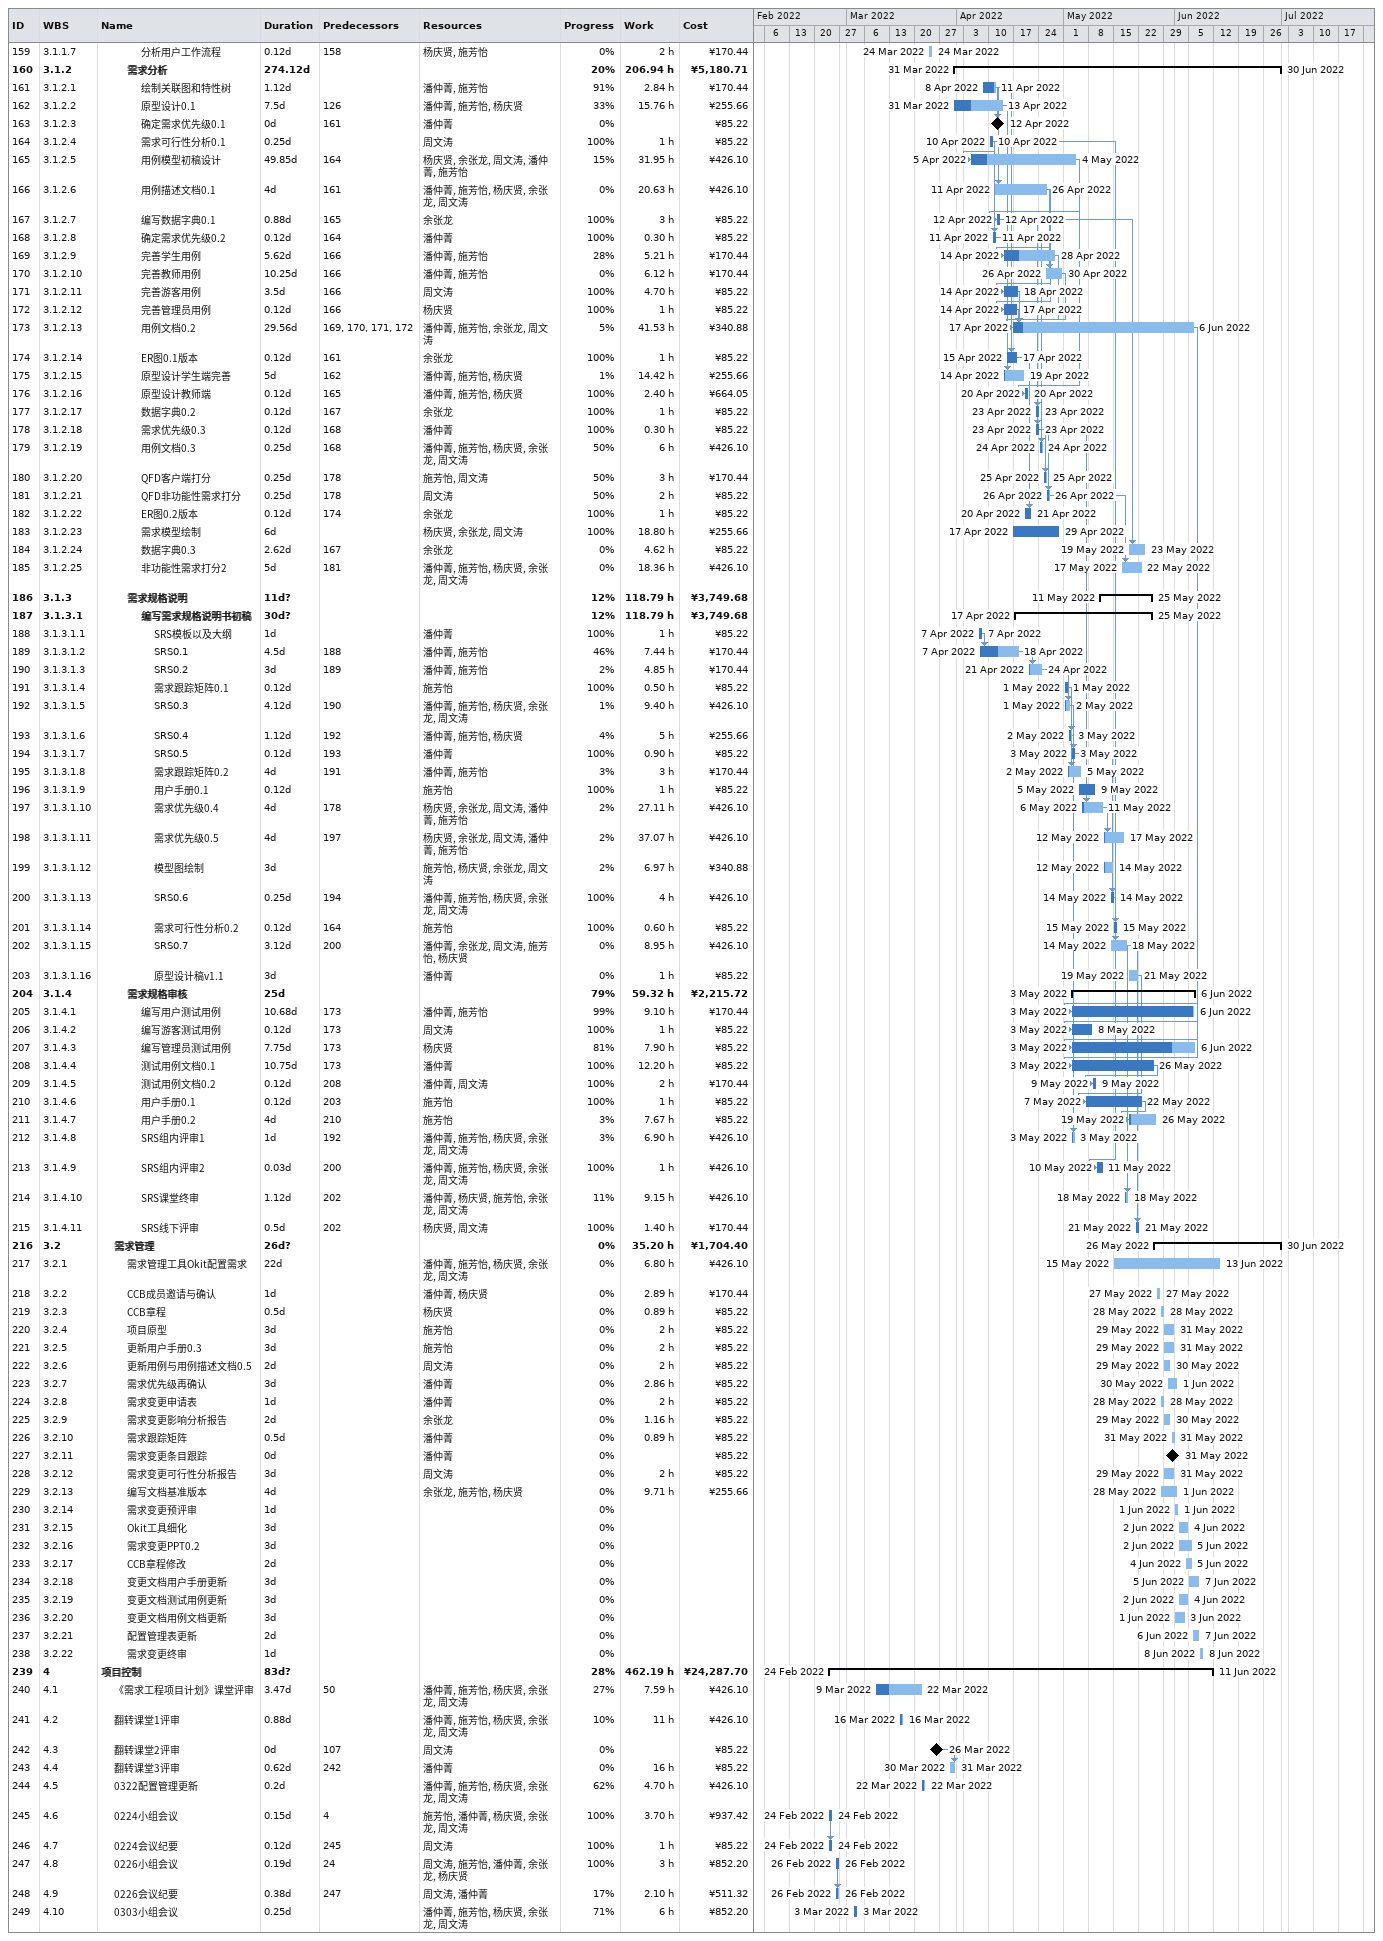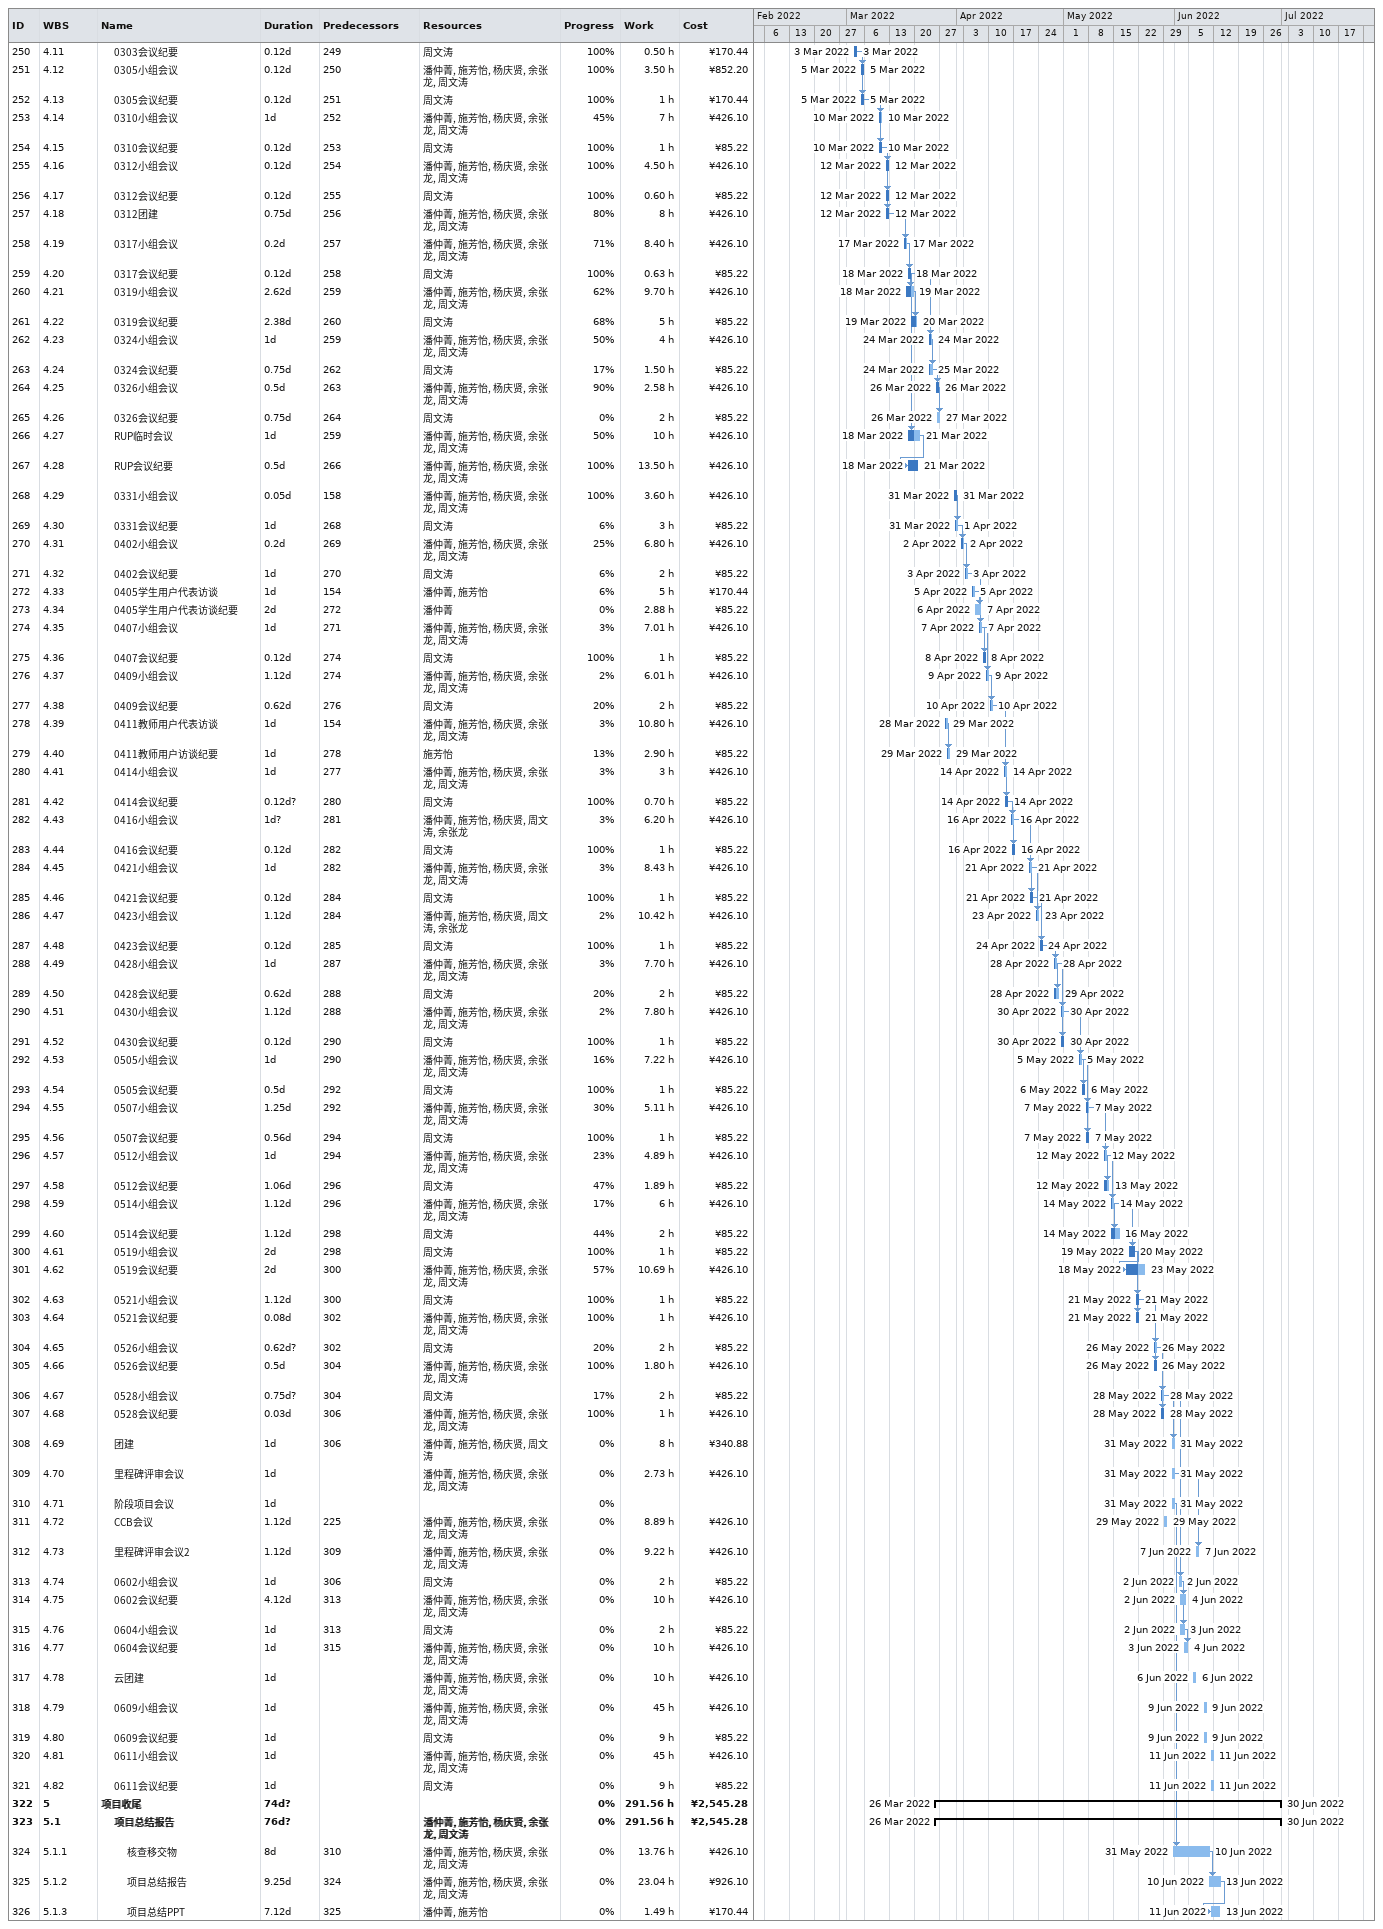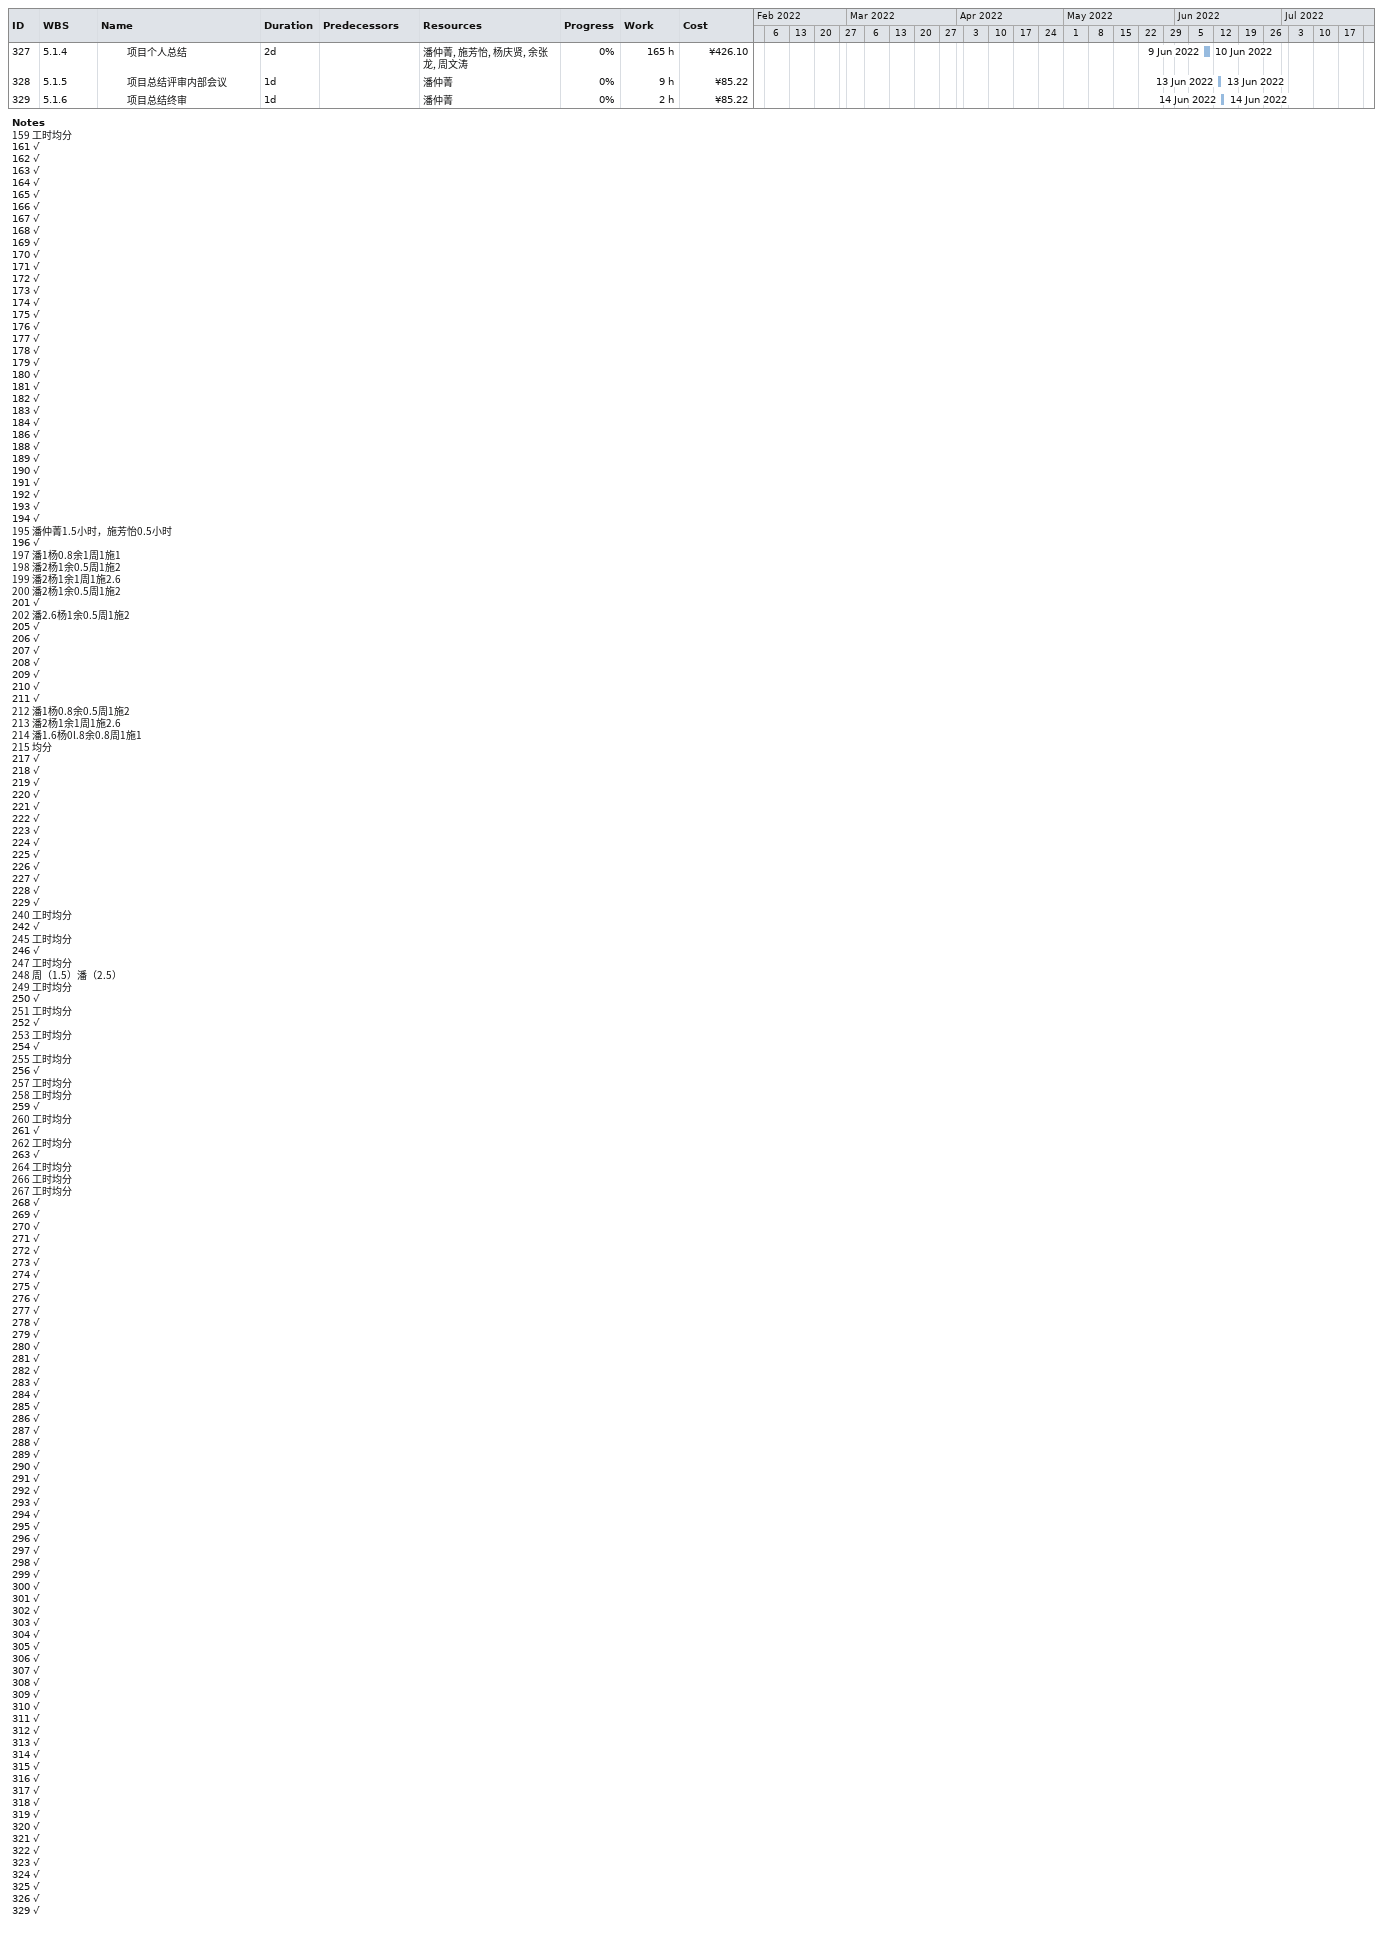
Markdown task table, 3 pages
| ID | WBS | Task | Duration | Start | Finish | Predecessors | Resources | % complete | Work (h) | Cost (¥) |
|---|---|---|---|---|---|---|---|---|---|---|
| 159 | 3.1.1.7 | 分析用户工作流程 | 0.12d | 2022-03-24 | 2022-03-24 | 158 | 杨庆贤, 施芳怡 | 0 | 2 | 170.44 |
| 160 | 3.1.2 | **需求分析** | 274.12d | 2022-03-31 | 2022-06-30 |  |  | 20 | 206.94 | 5180.71 |
| 161 | 3.1.2.1 | 绘制关联图和特性树 | 1.12d | 2022-04-08 | 2022-04-11 |  | 潘仲菁, 施芳怡 | 91 | 2.84 | 170.44 |
| 162 | 3.1.2.2 | 原型设计0.1 | 7.5d | 2022-03-31 | 2022-04-13 | 126 | 潘仲菁, 施芳怡, 杨庆贤 | 33 | 15.76 | 255.66 |
| 163 | 3.1.2.3 | 确定需求优先级0.1 | 0d | 2022-04-12 | 2022-04-12 | 161 | 潘仲菁 | 0 |  | 85.22 |
| 164 | 3.1.2.4 | 需求可行性分析0.1 | 0.25d | 2022-04-10 | 2022-04-10 |  | 周文涛 | 100 | 1 | 85.22 |
| 165 | 3.1.2.5 | 用例模型初稿设计 | 49.85d | 2022-04-05 | 2022-05-04 | 164 | 杨庆贤, 余张龙, 周文涛, 潘仲菁, 施芳怡 | 15 | 31.95 | 426.10 |
| 166 | 3.1.2.6 | 用例描述文档0.1 | 4d | 2022-04-11 | 2022-04-26 | 161 | 潘仲菁, 施芳怡, 杨庆贤, 余张龙, 周文涛 | 0 | 20.63 | 426.10 |
| 167 | 3.1.2.7 | 编写数据字典0.1 | 0.88d | 2022-04-12 | 2022-04-12 | 165 | 余张龙 | 100 | 3 | 85.22 |
| 168 | 3.1.2.8 | 确定需求优先级0.2 | 0.12d | 2022-04-11 | 2022-04-11 | 164 | 潘仲菁 | 100 | 0.30 | 85.22 |
| 169 | 3.1.2.9 | 完善学生用例 | 5.62d | 2022-04-14 | 2022-04-28 | 166 | 潘仲菁, 施芳怡 | 28 | 5.21 | 170.44 |
| 170 | 3.1.2.10 | 完善教师用例 | 10.25d | 2022-04-26 | 2022-04-30 | 166 | 潘仲菁, 施芳怡 | 0 | 6.12 | 170.44 |
| 171 | 3.1.2.11 | 完善游客用例 | 3.5d | 2022-04-14 | 2022-04-18 | 166 | 周文涛 | 100 | 4.70 | 85.22 |
| 172 | 3.1.2.12 | 完善管理员用例 | 0.12d | 2022-04-14 | 2022-04-17 | 166 | 杨庆贤 | 100 | 1 | 85.22 |
| 173 | 3.1.2.13 | 用例文档0.2 | 29.56d | 2022-04-17 | 2022-06-06 | 169, 170, 171, 172 | 潘仲菁, 施芳怡, 余张龙, 周文涛 | 5 | 41.53 | 340.88 |
| 174 | 3.1.2.14 | ER图0.1版本 | 0.12d | 2022-04-15 | 2022-04-17 | 161 | 余张龙 | 100 | 1 | 85.22 |
| 175 | 3.1.2.15 | 原型设计学生端完善 | 5d | 2022-04-14 | 2022-04-19 | 162 | 潘仲菁, 施芳怡, 杨庆贤 | 1 | 14.42 | 255.66 |
| 176 | 3.1.2.16 | 原型设计教师端 | 0.12d | 2022-04-20 | 2022-04-20 | 165 | 潘仲菁, 施芳怡, 杨庆贤 | 100 | 2.40 | 664.05 |
| 177 | 3.1.2.17 | 数据字典0.2 | 0.12d | 2022-04-23 | 2022-04-23 | 167 | 余张龙 | 100 | 1 | 85.22 |
| 178 | 3.1.2.18 | 需求优先级0.3 | 0.12d | 2022-04-23 | 2022-04-23 | 168 | 潘仲菁 | 100 | 0.30 | 85.22 |
| 179 | 3.1.2.19 | 用例文档0.3 | 0.25d | 2022-04-24 | 2022-04-24 | 168 | 潘仲菁, 施芳怡, 杨庆贤, 余张龙, 周文涛 | 50 | 6 | 426.10 |
| 180 | 3.1.2.20 | QFD客户端打分 | 0.25d | 2022-04-25 | 2022-04-25 | 178 | 施芳怡, 周文涛 | 50 | 3 | 170.44 |
| 181 | 3.1.2.21 | QFD非功能性需求打分 | 0.25d | 2022-04-26 | 2022-04-26 | 178 | 周文涛 | 50 | 2 | 85.22 |
| 182 | 3.1.2.22 | ER图0.2版本 | 0.12d | 2022-04-20 | 2022-04-21 | 174 | 余张龙 | 100 | 1 | 85.22 |
| 183 | 3.1.2.23 | 需求模型绘制 | 6d | 2022-04-17 | 2022-04-29 |  | 杨庆贤, 余张龙, 周文涛 | 100 | 18.80 | 255.66 |
| 184 | 3.1.2.24 | 数据字典0.3 | 2.62d | 2022-05-19 | 2022-05-23 | 167 | 余张龙 | 0 | 4.62 | 85.22 |
| 185 | 3.1.2.25 | 非功能性需求打分2 | 5d | 2022-05-17 | 2022-05-22 | 181 | 潘仲菁, 施芳怡, 杨庆贤, 余张龙, 周文涛 | 0 | 18.36 | 426.10 |
| 186 | 3.1.3 | **需求规格说明** | 11d? | 2022-05-11 | 2022-05-25 |  |  | 12 | 118.79 | 3749.68 |
| 187 | 3.1.3.1 | **编写需求规格说明书初稿** | 30d? | 2022-04-17 | 2022-05-25 |  |  | 12 | 118.79 | 3749.68 |
| 188 | 3.1.3.1.1 | SRS模板以及大纲 | 1d | 2022-04-07 | 2022-04-07 |  | 潘仲菁 | 100 | 1 | 85.22 |
| 189 | 3.1.3.1.2 | SRS0.1 | 4.5d | 2022-04-07 | 2022-04-18 | 188 | 潘仲菁, 施芳怡 | 46 | 7.44 | 170.44 |
| 190 | 3.1.3.1.3 | SRS0.2 | 3d | 2022-04-21 | 2022-04-24 | 189 | 潘仲菁, 施芳怡 | 2 | 4.85 | 170.44 |
| 191 | 3.1.3.1.4 | 需求跟踪矩阵0.1 | 0.12d | 2022-05-01 | 2022-05-01 |  | 施芳怡 | 100 | 0.50 | 85.22 |
| 192 | 3.1.3.1.5 | SRS0.3 | 4.12d | 2022-05-01 | 2022-05-02 | 190 | 潘仲菁, 施芳怡, 杨庆贤, 余张龙, 周文涛 | 1 | 9.40 | 426.10 |
| 193 | 3.1.3.1.6 | SRS0.4 | 1.12d | 2022-05-02 | 2022-05-03 | 192 | 潘仲菁, 施芳怡, 杨庆贤 | 4 | 5 | 255.66 |
| 194 | 3.1.3.1.7 | SRS0.5 | 0.12d | 2022-05-03 | 2022-05-03 | 193 | 潘仲菁 | 100 | 0.90 | 85.22 |
| 195 | 3.1.3.1.8 | 需求跟踪矩阵0.2 | 4d | 2022-05-02 | 2022-05-05 | 191 | 潘仲菁, 施芳怡 | 3 | 3 | 170.44 |
| 196 | 3.1.3.1.9 | 用户手册0.1 | 0.12d | 2022-05-05 | 2022-05-09 |  | 施芳怡 | 100 | 1 | 85.22 |
| 197 | 3.1.3.1.10 | 需求优先级0.4 | 4d | 2022-05-06 | 2022-05-11 | 178 | 杨庆贤, 余张龙, 周文涛, 潘仲菁, 施芳怡 | 2 | 27.11 | 426.10 |
| 198 | 3.1.3.1.11 | 需求优先级0.5 | 4d | 2022-05-12 | 2022-05-17 | 197 | 杨庆贤, 余张龙, 周文涛, 潘仲菁, 施芳怡 | 2 | 37.07 | 426.10 |
| 199 | 3.1.3.1.12 | 模型图绘制 | 3d | 2022-05-12 | 2022-05-14 |  | 施芳怡, 杨庆贤, 余张龙, 周文涛 | 2 | 6.97 | 340.88 |
| 200 | 3.1.3.1.13 | SRS0.6 | 0.25d | 2022-05-14 | 2022-05-14 | 194 | 潘仲菁, 施芳怡, 杨庆贤, 余张龙, 周文涛 | 100 | 4 | 426.10 |
| 201 | 3.1.3.1.14 | 需求可行性分析0.2 | 0.12d | 2022-05-15 | 2022-05-15 | 164 | 施芳怡 | 100 | 0.60 | 85.22 |
| 202 | 3.1.3.1.15 | SRS0.7 | 3.12d | 2022-05-14 | 2022-05-18 | 200 | 潘仲菁, 余张龙, 周文涛, 施芳怡, 杨庆贤 | 0 | 8.95 | 426.10 |
| 203 | 3.1.3.1.16 | 原型设计稿v1.1 | 3d | 2022-05-19 | 2022-05-21 |  | 潘仲菁 | 0 | 1 | 85.22 |
| 204 | 3.1.4 | **需求规格审核** | 25d | 2022-05-03 | 2022-06-06 |  |  | 79 | 59.32 | 2215.72 |
| 205 | 3.1.4.1 | 编写用户测试用例 | 10.68d | 2022-05-03 | 2022-06-06 | 173 | 潘仲菁, 施芳怡 | 99 | 9.10 | 170.44 |
| 206 | 3.1.4.2 | 编写游客测试用例 | 0.12d | 2022-05-03 | 2022-05-08 | 173 | 周文涛 | 100 | 1 | 85.22 |
| 207 | 3.1.4.3 | 编写管理员测试用例 | 7.75d | 2022-05-03 | 2022-06-06 | 173 | 杨庆贤 | 81 | 7.90 | 85.22 |
| 208 | 3.1.4.4 | 测试用例文档0.1 | 10.75d | 2022-05-03 | 2022-05-26 | 173 | 潘仲菁 | 100 | 12.20 | 85.22 |
| 209 | 3.1.4.5 | 测试用例文档0.2 | 0.12d | 2022-05-09 | 2022-05-09 | 208 | 潘仲菁, 周文涛 | 100 | 2 | 170.44 |
| 210 | 3.1.4.6 | 用户手册0.1 | 0.12d | 2022-05-07 | 2022-05-22 | 203 | 施芳怡 | 100 | 1 | 85.22 |
| 211 | 3.1.4.7 | 用户手册0.2 | 4d | 2022-05-19 | 2022-05-26 | 210 | 施芳怡 | 3 | 7.67 | 85.22 |
| 212 | 3.1.4.8 | SRS组内评审1 | 1d | 2022-05-03 | 2022-05-03 | 192 | 潘仲菁, 施芳怡, 杨庆贤, 余张龙, 周文涛 | 3 | 6.90 | 426.10 |
| 213 | 3.1.4.9 | SRS组内评审2 | 0.03d | 2022-05-10 | 2022-05-11 | 200 | 潘仲菁, 施芳怡, 杨庆贤, 余张龙, 周文涛 | 100 | 1 | 426.10 |
| 214 | 3.1.4.10 | SRS课堂终审 | 1.12d | 2022-05-18 | 2022-05-18 | 202 | 潘仲菁, 杨庆贤, 施芳怡, 余张龙, 周文涛 | 11 | 9.15 | 426.10 |
| 215 | 3.1.4.11 | SRS线下评审 | 0.5d | 2022-05-21 | 2022-05-21 | 202 | 杨庆贤, 周文涛 | 100 | 1.40 | 170.44 |
| 216 | 3.2 | **需求管理** | 26d? | 2022-05-26 | 2022-06-30 |  |  | 0 | 35.20 | 1704.40 |
| 217 | 3.2.1 | 需求管理工具Okit配置需求 | 22d | 2022-05-15 | 2022-06-13 |  | 潘仲菁, 施芳怡, 杨庆贤, 余张龙, 周文涛 | 0 | 6.80 | 426.10 |
| 218 | 3.2.2 | CCB成员邀请与确认 | 1d | 2022-05-27 | 2022-05-27 |  | 潘仲菁, 杨庆贤 | 0 | 2.89 | 170.44 |
| 219 | 3.2.3 | CCB章程 | 0.5d | 2022-05-28 | 2022-05-28 |  | 杨庆贤 | 0 | 0.89 | 85.22 |
| 220 | 3.2.4 | 项目原型 | 3d | 2022-05-29 | 2022-05-31 |  | 施芳怡 | 0 | 2 | 85.22 |
| 221 | 3.2.5 | 更新用户手册0.3 | 3d | 2022-05-29 | 2022-05-31 |  | 施芳怡 | 0 | 2 | 85.22 |
| 222 | 3.2.6 | 更新用例与用例描述文档0.5 | 2d | 2022-05-29 | 2022-05-30 |  | 周文涛 | 0 | 2 | 85.22 |
| 223 | 3.2.7 | 需求优先级再确认 | 3d | 2022-05-30 | 2022-06-01 |  | 潘仲菁 | 0 | 2.86 | 85.22 |
| 224 | 3.2.8 | 需求变更申请表 | 1d | 2022-05-28 | 2022-05-28 |  | 潘仲菁 | 0 | 2 | 85.22 |
| 225 | 3.2.9 | 需求变更影响分析报告 | 2d | 2022-05-29 | 2022-05-30 |  | 余张龙 | 0 | 1.16 | 85.22 |
| 226 | 3.2.10 | 需求跟踪矩阵 | 0.5d | 2022-05-31 | 2022-05-31 |  | 潘仲菁 | 0 | 0.89 | 85.22 |
| 227 | 3.2.11 | 需求变更条目跟踪 | 0d | 2022-05-31 | 2022-05-31 |  | 潘仲菁 | 0 |  | 85.22 |
| 228 | 3.2.12 | 需求变更可行性分析报告 | 3d | 2022-05-29 | 2022-05-31 |  | 周文涛 | 0 | 2 | 85.22 |
| 229 | 3.2.13 | 编写文档基准版本 | 4d | 2022-05-28 | 2022-06-01 |  | 余张龙, 施芳怡, 杨庆贤 | 0 | 9.71 | 255.66 |
| 230 | 3.2.14 | 需求变更预评审 | 1d | 2022-06-01 | 2022-06-01 |  |  | 0 |  |  |
| 231 | 3.2.15 | Okit工具细化 | 3d | 2022-06-02 | 2022-06-04 |  |  | 0 |  |  |
| 232 | 3.2.16 | 需求变更PPT0.2 | 3d | 2022-06-02 | 2022-06-05 |  |  | 0 |  |  |
| 233 | 3.2.17 | CCB章程修改 | 2d | 2022-06-04 | 2022-06-05 |  |  | 0 |  |  |
| 234 | 3.2.18 | 变更文档用户手册更新 | 3d | 2022-06-05 | 2022-06-07 |  |  | 0 |  |  |
| 235 | 3.2.19 | 变更文档测试用例更新 | 3d | 2022-06-02 | 2022-06-04 |  |  | 0 |  |  |
| 236 | 3.2.20 | 变更文档用例文档更新 | 3d | 2022-06-01 | 2022-06-03 |  |  | 0 |  |  |
| 237 | 3.2.21 | 配置管理表更新 | 2d | 2022-06-06 | 2022-06-07 |  |  | 0 |  |  |
| 238 | 3.2.22 | 需求变更终审 | 1d | 2022-06-08 | 2022-06-08 |  |  | 0 |  |  |
| 239 | 4 | **项目控制** | 83d? | 2022-02-24 | 2022-06-11 |  |  | 28 | 462.19 | 24287.70 |
| 240 | 4.1 | 《需求工程项目计划》课堂评审 | 3.47d | 2022-03-09 | 2022-03-22 | 50 | 潘仲菁, 施芳怡, 杨庆贤, 余张龙, 周文涛 | 27 | 7.59 | 426.10 |
| 241 | 4.2 | 翻转课堂1评审 | 0.88d | 2022-03-16 | 2022-03-16 |  | 潘仲菁, 施芳怡, 杨庆贤, 余张龙, 周文涛 | 10 | 11 | 426.10 |
| 242 | 4.3 | 翻转课堂2评审 | 0d | 2022-03-26 | 2022-03-26 | 107 | 周文涛 | 0 |  | 85.22 |
| 243 | 4.4 | 翻转课堂3评审 | 0.62d | 2022-03-30 | 2022-03-31 | 242 | 潘仲菁 | 0 | 16 | 85.22 |
| 244 | 4.5 | 0322配置管理更新 | 0.2d | 2022-03-22 | 2022-03-22 |  | 潘仲菁, 施芳怡, 杨庆贤, 余张龙, 周文涛 | 62 | 4.70 | 426.10 |
| 245 | 4.6 | 0224小组会议 | 0.15d | 2022-02-24 | 2022-02-24 | 4 | 施芳怡, 潘仲菁, 杨庆贤, 余张龙, 周文涛 | 100 | 3.70 | 937.42 |
| 246 | 4.7 | 0224会议纪要 | 0.12d | 2022-02-24 | 2022-02-24 | 245 | 周文涛 | 100 | 1 | 85.22 |
| 247 | 4.8 | 0226小组会议 | 0.19d | 2022-02-26 | 2022-02-26 | 24 | 周文涛, 施芳怡, 潘仲菁, 余张龙, 杨庆贤 | 100 | 3 | 852.20 |
| 248 | 4.9 | 0226会议纪要 | 0.38d | 2022-02-26 | 2022-02-26 | 247 | 周文涛, 潘仲菁 | 17 | 2.10 | 511.32 |
| 249 | 4.10 | 0303小组会议 | 0.25d | 2022-03-03 | 2022-03-03 |  | 潘仲菁, 施芳怡, 杨庆贤, 余张龙, 周文涛 | 71 | 6 | 852.20 |
| 250 | 4.11 | 0303会议纪要 | 0.12d | 2022-03-03 | 2022-03-03 | 249 | 周文涛 | 100 | 0.50 | 170.44 |
| 251 | 4.12 | 0305小组会议 | 0.12d | 2022-03-05 | 2022-03-05 | 250 | 潘仲菁, 施芳怡, 杨庆贤, 余张龙, 周文涛 | 100 | 3.50 | 852.20 |
| 252 | 4.13 | 0305会议纪要 | 0.12d | 2022-03-05 | 2022-03-05 | 251 | 周文涛 | 100 | 1 | 170.44 |
| 253 | 4.14 | 0310小组会议 | 1d | 2022-03-10 | 2022-03-10 | 252 | 潘仲菁, 施芳怡, 杨庆贤, 余张龙, 周文涛 | 45 | 7 | 426.10 |
| 254 | 4.15 | 0310会议纪要 | 0.12d | 2022-03-10 | 2022-03-10 | 253 | 周文涛 | 100 | 1 | 85.22 |
| 255 | 4.16 | 0312小组会议 | 0.12d | 2022-03-12 | 2022-03-12 | 254 | 潘仲菁, 施芳怡, 杨庆贤, 余张龙, 周文涛 | 100 | 4.50 | 426.10 |
| 256 | 4.17 | 0312会议纪要 | 0.12d | 2022-03-12 | 2022-03-12 | 255 | 周文涛 | 100 | 0.60 | 85.22 |
| 257 | 4.18 | 0312团建 | 0.75d | 2022-03-12 | 2022-03-12 | 256 | 潘仲菁, 施芳怡, 杨庆贤, 余张龙, 周文涛 | 80 | 8 | 426.10 |
| 258 | 4.19 | 0317小组会议 | 0.2d | 2022-03-17 | 2022-03-17 | 257 | 潘仲菁, 施芳怡, 杨庆贤, 余张龙, 周文涛 | 71 | 8.40 | 426.10 |
| 259 | 4.20 | 0317会议纪要 | 0.12d | 2022-03-18 | 2022-03-18 | 258 | 周文涛 | 100 | 0.63 | 85.22 |
| 260 | 4.21 | 0319小组会议 | 2.62d | 2022-03-18 | 2022-03-19 | 259 | 潘仲菁, 施芳怡, 杨庆贤, 余张龙, 周文涛 | 62 | 9.70 | 426.10 |
| 261 | 4.22 | 0319会议纪要 | 2.38d | 2022-03-19 | 2022-03-20 | 260 | 周文涛 | 68 | 5 | 85.22 |
| 262 | 4.23 | 0324小组会议 | 1d | 2022-03-24 | 2022-03-24 | 259 | 潘仲菁, 施芳怡, 杨庆贤, 余张龙, 周文涛 | 50 | 4 | 426.10 |
| 263 | 4.24 | 0324会议纪要 | 0.75d | 2022-03-24 | 2022-03-25 | 262 | 周文涛 | 17 | 1.50 | 85.22 |
| 264 | 4.25 | 0326小组会议 | 0.5d | 2022-03-26 | 2022-03-26 | 263 | 潘仲菁, 施芳怡, 杨庆贤, 余张龙, 周文涛 | 90 | 2.58 | 426.10 |
| 265 | 4.26 | 0326会议纪要 | 0.75d | 2022-03-26 | 2022-03-27 | 264 | 周文涛 | 0 | 2 | 85.22 |
| 266 | 4.27 | RUP临时会议 | 1d | 2022-03-18 | 2022-03-21 | 259 | 潘仲菁, 施芳怡, 杨庆贤, 余张龙, 周文涛 | 50 | 10 | 426.10 |
| 267 | 4.28 | RUP会议纪要 | 0.5d | 2022-03-18 | 2022-03-21 | 266 | 潘仲菁, 施芳怡, 杨庆贤, 余张龙, 周文涛 | 100 | 13.50 | 426.10 |
| 268 | 4.29 | 0331小组会议 | 0.05d | 2022-03-31 | 2022-03-31 | 158 | 潘仲菁, 施芳怡, 杨庆贤, 余张龙, 周文涛 | 100 | 3.60 | 426.10 |
| 269 | 4.30 | 0331会议纪要 | 1d | 2022-03-31 | 2022-04-01 | 268 | 周文涛 | 6 | 3 | 85.22 |
| 270 | 4.31 | 0402小组会议 | 0.2d | 2022-04-02 | 2022-04-02 | 269 | 潘仲菁, 施芳怡, 杨庆贤, 余张龙, 周文涛 | 25 | 6.80 | 426.10 |
| 271 | 4.32 | 0402会议纪要 | 1d | 2022-04-03 | 2022-04-03 | 270 | 周文涛 | 6 | 2 | 85.22 |
| 272 | 4.33 | 0405学生用户代表访谈 | 1d | 2022-04-05 | 2022-04-05 | 154 | 潘仲菁, 施芳怡 | 6 | 5 | 170.44 |
| 273 | 4.34 | 0405学生用户代表访谈纪要 | 2d | 2022-04-06 | 2022-04-07 | 272 | 潘仲菁 | 0 | 2.88 | 85.22 |
| 274 | 4.35 | 0407小组会议 | 1d | 2022-04-07 | 2022-04-07 | 271 | 潘仲菁, 施芳怡, 杨庆贤, 余张龙, 周文涛 | 3 | 7.01 | 426.10 |
| 275 | 4.36 | 0407会议纪要 | 0.12d | 2022-04-08 | 2022-04-08 | 274 | 周文涛 | 100 | 1 | 85.22 |
| 276 | 4.37 | 0409小组会议 | 1.12d | 2022-04-09 | 2022-04-09 | 274 | 潘仲菁, 施芳怡, 杨庆贤, 余张龙, 周文涛 | 2 | 6.01 | 426.10 |
| 277 | 4.38 | 0409会议纪要 | 0.62d | 2022-04-10 | 2022-04-10 | 276 | 周文涛 | 20 | 2 | 85.22 |
| 278 | 4.39 | 0411教师用户代表访谈 | 1d | 2022-03-28 | 2022-03-29 | 154 | 潘仲菁, 施芳怡, 杨庆贤, 余张龙, 周文涛 | 3 | 10.80 | 426.10 |
| 279 | 4.40 | 0411教师用户访谈纪要 | 1d | 2022-03-29 | 2022-03-29 | 278 | 施芳怡 | 13 | 2.90 | 85.22 |
| 280 | 4.41 | 0414小组会议 | 1d | 2022-04-14 | 2022-04-14 | 277 | 潘仲菁, 施芳怡, 杨庆贤, 余张龙, 周文涛 | 3 | 3 | 426.10 |
| 281 | 4.42 | 0414会议纪要 | 0.12d? | 2022-04-14 | 2022-04-14 | 280 | 周文涛 | 100 | 0.70 | 85.22 |
| 282 | 4.43 | 0416小组会议 | 1d? | 2022-04-16 | 2022-04-16 | 281 | 潘仲菁, 施芳怡, 杨庆贤, 周文涛, 余张龙 | 3 | 6.20 | 426.10 |
| 283 | 4.44 | 0416会议纪要 | 0.12d | 2022-04-16 | 2022-04-16 | 282 | 周文涛 | 100 | 1 | 85.22 |
| 284 | 4.45 | 0421小组会议 | 1d | 2022-04-21 | 2022-04-21 | 282 | 潘仲菁, 施芳怡, 杨庆贤, 余张龙, 周文涛 | 3 | 8.43 | 426.10 |
| 285 | 4.46 | 0421会议纪要 | 0.12d | 2022-04-21 | 2022-04-21 | 284 | 周文涛 | 100 | 1 | 85.22 |
| 286 | 4.47 | 0423小组会议 | 1.12d | 2022-04-23 | 2022-04-23 | 284 | 潘仲菁, 施芳怡, 杨庆贤, 周文涛, 余张龙 | 2 | 10.42 | 426.10 |
| 287 | 4.48 | 0423会议纪要 | 0.12d | 2022-04-24 | 2022-04-24 | 285 | 周文涛 | 100 | 1 | 85.22 |
| 288 | 4.49 | 0428小组会议 | 1d | 2022-04-28 | 2022-04-28 | 287 | 潘仲菁, 施芳怡, 杨庆贤, 余张龙, 周文涛 | 3 | 7.70 | 426.10 |
| 289 | 4.50 | 0428会议纪要 | 0.62d | 2022-04-28 | 2022-04-29 | 288 | 周文涛 | 20 | 2 | 85.22 |
| 290 | 4.51 | 0430小组会议 | 1.12d | 2022-04-30 | 2022-04-30 | 288 | 潘仲菁, 施芳怡, 杨庆贤, 余张龙, 周文涛 | 2 | 7.80 | 426.10 |
| 291 | 4.52 | 0430会议纪要 | 0.12d | 2022-04-30 | 2022-04-30 | 290 | 周文涛 | 100 | 1 | 85.22 |
| 292 | 4.53 | 0505小组会议 | 1d | 2022-05-05 | 2022-05-05 | 290 | 潘仲菁, 施芳怡, 杨庆贤, 余张龙, 周文涛 | 16 | 7.22 | 426.10 |
| 293 | 4.54 | 0505会议纪要 | 0.5d | 2022-05-06 | 2022-05-06 | 292 | 周文涛 | 100 | 1 | 85.22 |
| 294 | 4.55 | 0507小组会议 | 1.25d | 2022-05-07 | 2022-05-07 | 292 | 潘仲菁, 施芳怡, 杨庆贤, 余张龙, 周文涛 | 30 | 5.11 | 426.10 |
| 295 | 4.56 | 0507会议纪要 | 0.56d | 2022-05-07 | 2022-05-07 | 294 | 周文涛 | 100 | 1 | 85.22 |
| 296 | 4.57 | 0512小组会议 | 1d | 2022-05-12 | 2022-05-12 | 294 | 潘仲菁, 施芳怡, 杨庆贤, 余张龙, 周文涛 | 23 | 4.89 | 426.10 |
| 297 | 4.58 | 0512会议纪要 | 1.06d | 2022-05-12 | 2022-05-13 | 296 | 周文涛 | 47 | 1.89 | 85.22 |
| 298 | 4.59 | 0514小组会议 | 1.12d | 2022-05-14 | 2022-05-14 | 296 | 潘仲菁, 施芳怡, 杨庆贤, 余张龙, 周文涛 | 17 | 6 | 426.10 |
| 299 | 4.60 | 0514会议纪要 | 1.12d | 2022-05-14 | 2022-05-16 | 298 | 周文涛 | 44 | 2 | 85.22 |
| 300 | 4.61 | 0519小组会议 | 2d | 2022-05-19 | 2022-05-20 | 298 | 周文涛 | 100 | 1 | 85.22 |
| 301 | 4.62 | 0519会议纪要 | 2d | 2022-05-18 | 2022-05-23 | 300 | 潘仲菁, 施芳怡, 杨庆贤, 余张龙, 周文涛 | 57 | 10.69 | 426.10 |
| 302 | 4.63 | 0521小组会议 | 1.12d | 2022-05-21 | 2022-05-21 | 300 | 周文涛 | 100 | 1 | 85.22 |
| 303 | 4.64 | 0521会议纪要 | 0.08d | 2022-05-21 | 2022-05-21 | 302 | 潘仲菁, 施芳怡, 杨庆贤, 余张龙, 周文涛 | 100 | 1 | 426.10 |
| 304 | 4.65 | 0526小组会议 | 0.62d? | 2022-05-26 | 2022-05-26 | 302 | 周文涛 | 20 | 2 | 85.22 |
| 305 | 4.66 | 0526会议纪要 | 0.5d | 2022-05-26 | 2022-05-26 | 304 | 潘仲菁, 施芳怡, 杨庆贤, 余张龙, 周文涛 | 100 | 1.80 | 426.10 |
| 306 | 4.67 | 0528小组会议 | 0.75d? | 2022-05-28 | 2022-05-28 | 304 | 周文涛 | 17 | 2 | 85.22 |
| 307 | 4.68 | 0528会议纪要 | 0.03d | 2022-05-28 | 2022-05-28 | 306 | 潘仲菁, 施芳怡, 杨庆贤, 余张龙, 周文涛 | 100 | 1 | 426.10 |
| 308 | 4.69 | 团建 | 1d | 2022-05-31 | 2022-05-31 | 306 | 潘仲菁, 施芳怡, 杨庆贤, 周文涛 | 0 | 8 | 340.88 |
| 309 | 4.70 | 里程碑评审会议 | 1d | 2022-05-31 | 2022-05-31 |  | 潘仲菁, 施芳怡, 杨庆贤, 余张龙, 周文涛 | 0 | 2.73 | 426.10 |
| 310 | 4.71 | 阶段项目会议 | 1d | 2022-05-31 | 2022-05-31 |  |  | 0 |  |  |
| 311 | 4.72 | CCB会议 | 1.12d | 2022-05-29 | 2022-05-29 | 225 | 潘仲菁, 施芳怡, 杨庆贤, 余张龙, 周文涛 | 0 | 8.89 | 426.10 |
| 312 | 4.73 | 里程碑评审会议2 | 1.12d | 2022-06-07 | 2022-06-07 | 309 | 潘仲菁, 施芳怡, 杨庆贤, 余张龙, 周文涛 | 0 | 9.22 | 426.10 |
| 313 | 4.74 | 0602小组会议 | 1d | 2022-06-02 | 2022-06-02 | 306 | 周文涛 | 0 | 2 | 85.22 |
| 314 | 4.75 | 0602会议纪要 | 4.12d | 2022-06-02 | 2022-06-04 | 313 | 潘仲菁, 施芳怡, 杨庆贤, 余张龙, 周文涛 | 0 | 10 | 426.10 |
| 315 | 4.76 | 0604小组会议 | 1d | 2022-06-02 | 2022-06-03 | 313 | 周文涛 | 0 | 2 | 85.22 |
| 316 | 4.77 | 0604会议纪要 | 1d | 2022-06-03 | 2022-06-04 | 315 | 潘仲菁, 施芳怡, 杨庆贤, 余张龙, 周文涛 | 0 | 10 | 426.10 |
| 317 | 4.78 | 云团建 | 1d | 2022-06-06 | 2022-06-06 |  | 潘仲菁, 施芳怡, 杨庆贤, 余张龙, 周文涛 | 0 | 10 | 426.10 |
| 318 | 4.79 | 0609小组会议 | 1d | 2022-06-09 | 2022-06-09 |  | 潘仲菁, 施芳怡, 杨庆贤, 余张龙, 周文涛 | 0 | 45 | 426.10 |
| 319 | 4.80 | 0609会议纪要 | 1d | 2022-06-09 | 2022-06-09 |  | 周文涛 | 0 | 9 | 85.22 |
| 320 | 4.81 | 0611小组会议 | 1d | 2022-06-11 | 2022-06-11 |  | 潘仲菁, 施芳怡, 杨庆贤, 余张龙, 周文涛 | 0 | 45 | 426.10 |
| 321 | 4.82 | 0611会议纪要 | 1d | 2022-06-11 | 2022-06-11 |  | 周文涛 | 0 | 9 | 85.22 |
| 322 | 5 | **项目收尾** | 74d? | 2022-03-26 | 2022-06-30 |  |  | 0 | 291.56 | 2545.28 |
| 323 | 5.1 | **项目总结报告** | 76d? | 2022-03-26 | 2022-06-30 |  | 潘仲菁, 施芳怡, 杨庆贤, 余张龙, 周文涛 | 0 | 291.56 | 2545.28 |
| 324 | 5.1.1 | 核查移交物 | 8d | 2022-05-31 | 2022-06-10 | 310 | 潘仲菁, 施芳怡, 杨庆贤, 余张龙, 周文涛 | 0 | 13.76 | 426.10 |
| 325 | 5.1.2 | 项目总结报告 | 9.25d | 2022-06-10 | 2022-06-13 | 324 | 潘仲菁, 施芳怡, 杨庆贤, 余张龙, 周文涛 | 0 | 23.04 | 926.10 |
| 326 | 5.1.3 | 项目总结PPT | 7.12d | 2022-06-11 | 2022-06-13 | 325 | 潘仲菁, 施芳怡 | 0 | 1.49 | 170.44 |
| 327 | 5.1.4 | 项目个人总结 | 2d | 2022-06-09 | 2022-06-10 |  | 潘仲菁, 施芳怡, 杨庆贤, 余张龙, 周文涛 | 0 | 165 | 426.10 |
| 328 | 5.1.5 | 项目总结评审内部会议 | 1d | 2022-06-13 | 2022-06-13 |  | 潘仲菁 | 0 | 9 | 85.22 |
| 329 | 5.1.6 | 项目总结终审 | 1d | 2022-06-14 | 2022-06-14 |  | 潘仲菁 | 0 | 2 | 85.22 |

Notes
- 159: 工时均分
- 161: √
- 162: √
- 163: √
- 164: √
- 165: √
- 166: √
- 167: √
- 168: √
- 169: √
- 170: √
- 171: √
- 172: √
- 173: √
- 174: √
- 175: √
- 176: √
- 177: √
- 178: √
- 179: √
- 180: √
- 181: √
- 182: √
- 183: √
- 184: √
- 186: √
- 188: √
- 189: √
- 190: √
- 191: √
- 192: √
- 193: √
- 194: √
- 195: 潘仲菁1.5小时，施芳怡0.5小时
- 196: √
- 197: 潘1杨0.8余1周1施1
- 198: 潘2杨1余0.5周1施2
- 199: 潘2杨1余1周1施2.6
- 200: 潘2杨1余0.5周1施2
- 201: √
- 202: 潘2.6杨1余0.5周1施2
- 205: √
- 206: √
- 207: √
- 208: √
- 209: √
- 210: √
- 211: √
- 212: 潘1杨0.8余0.5周1施2
- 213: 潘2杨1余1周1施2.6
- 214: 潘1.6杨0l.8余0.8周1施1
- 215: 均分
- 217: √
- 218: √
- 219: √
- 220: √
- 221: √
- 222: √
- 223: √
- 224: √
- 225: √
- 226: √
- 227: √
- 228: √
- 229: √
- 240: 工时均分
- 242: √
- 245: 工时均分
- 246: √
- 247: 工时均分
- 248: 周（1.5）潘（2.5）
- 249: 工时均分
- 250: √
- 251: 工时均分
- 252: √
- 253: 工时均分
- 254: √
- 255: 工时均分
- 256: √
- 257: 工时均分
- 258: 工时均分
- 259: √
- 260: 工时均分
- 261: √
- 262: 工时均分
- 263: √
- 264: 工时均分
- 266: 工时均分
- 267: 工时均分
- 268: √
- 269: √
- 270: √
- 271: √
- 272: √
- 273: √
- 274: √
- 275: √
- 276: √
- 277: √
- 278: √
- 279: √
- 280: √
- 281: √
- 282: √
- 283: √
- 284: √
- 285: √
- 286: √
- 287: √
- 288: √
- 289: √
- 290: √
- 291: √
- 292: √
- 293: √
- 294: √
- 295: √
- 296: √
- 297: √
- 298: √
- 299: √
- 300: √
- 301: √
- 302: √
- 303: √
- 304: √
- 305: √
- 306: √
- 307: √
- 308: √
- 309: √
- 310: √
- 311: √
- 312: √
- 313: √
- 314: √
- 315: √
- 316: √
- 317: √
- 318: √
- 319: √
- 320: √
- 321: √
- 322: √
- 323: √
- 324: √
- 325: √
- 326: √
- 329: √
